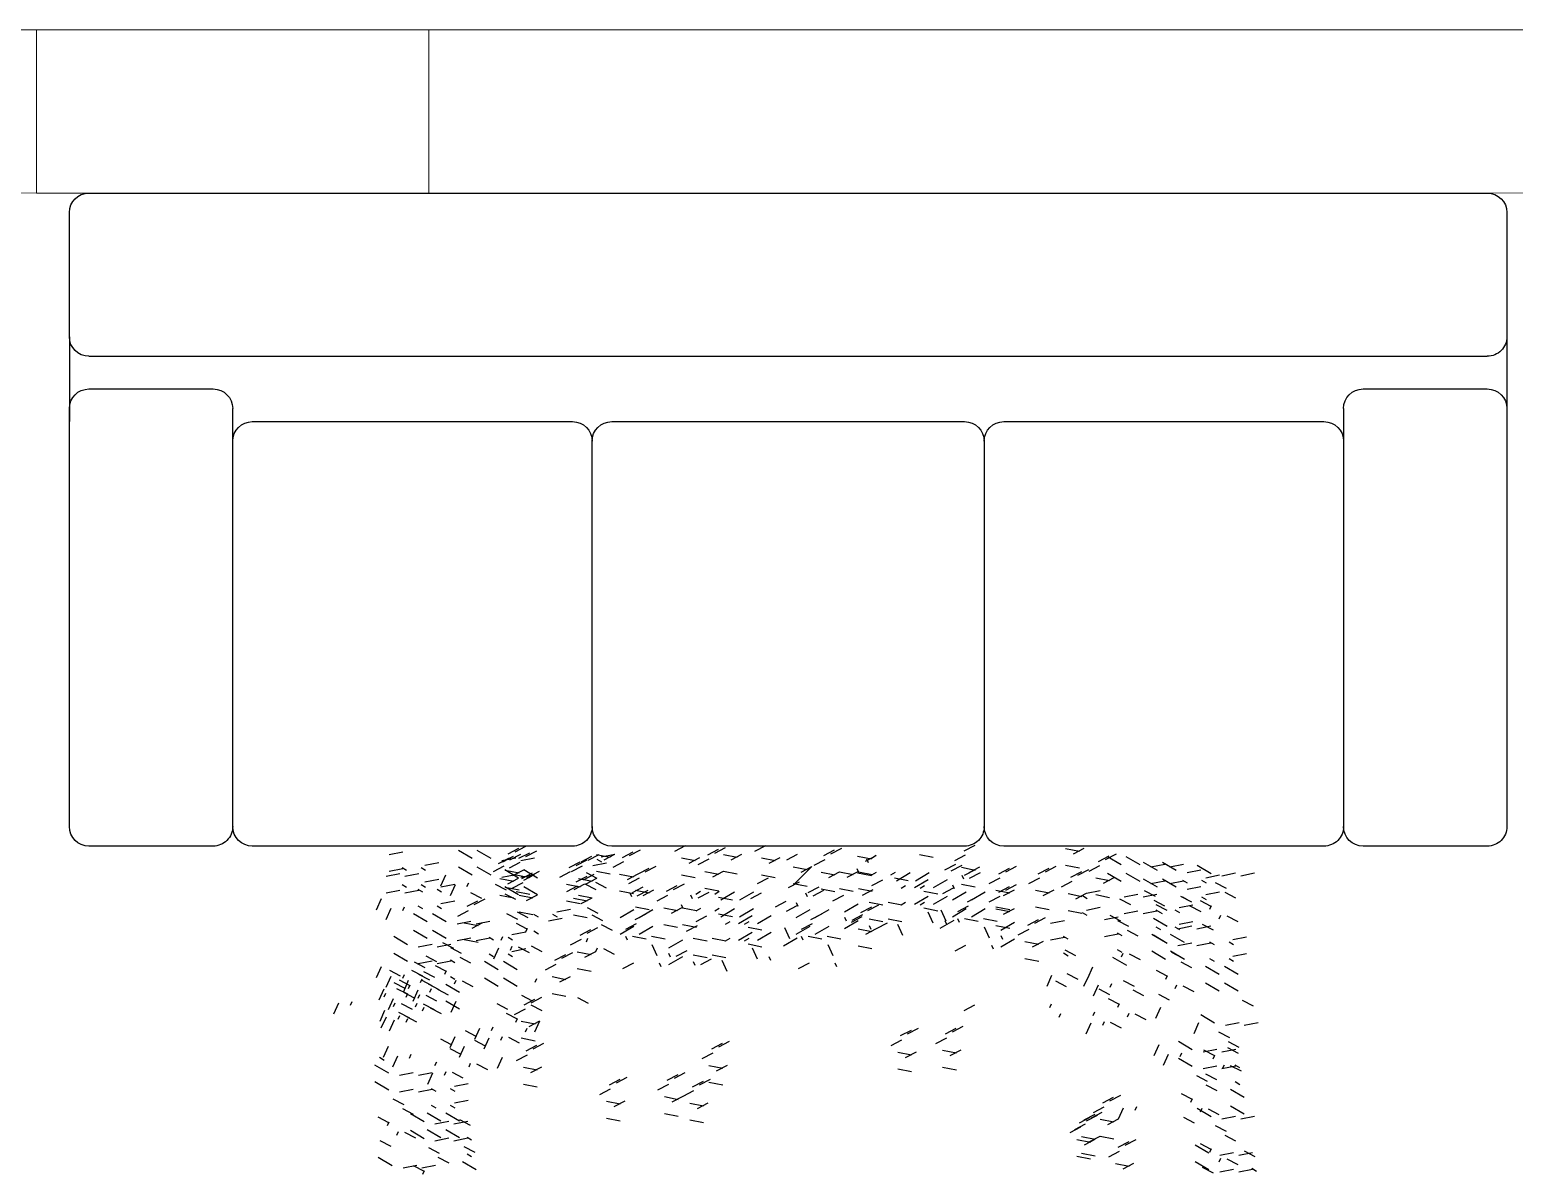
# Model space of a CAD drawing. Header units: millimetres. Extents: x 2878 to 6301, y 540 to 1980.
# Drawn here: x 2933.944 to 2936.216, y 826.954 to 828.707 of the extents above; entities that cross this region are included whole.
import ezdxf

# ---------------------------------------------------------------- set-up
doc = ezdxf.new("R2010")
doc.units = ezdxf.units.MM
doc.header["$LTSCALE"] = 4
for name, color, linetype, lineweight in [('ALVENARIA', 4, 'Continuous', 20), ('COTAS', 35, 'Continuous', 5), ('PILAR', 1, 'Continuous', 5)]:
    doc.layers.add(name, color=color, linetype=linetype, lineweight=lineweight)
doc.layers.add('TRACONIVEL', color=252, linetype='Continuous')

# ---------------------------------------------------------------- blocks, each defined once
blk = doc.blocks.new('TAPETE')
at = {"layer": 'TRACONIVEL'}
for p, q in [((-0.5863, 0.4846), (-0.6052, 0.4795)), ((-0.6014, 0.4677), (-0.6077, 0.466)), ((-0.7648, 0.4413), (-0.7838, 0.4363)), ((-0.6488, 0.4413), (-0.6678, 0.4363)), ((-0.6106, 0.4388), (-0.6295, 0.4338)), ((-0.5738, 0.4379), (-0.5927, 0.4329)), ((-0.5625, 0.4366), (-0.5814, 0.4315)), ((-0.5068, 0.4338), (-0.5114, 0.4384)), ((-0.4847, 0.4291), (-0.4985, 0.443)), ((-0.456, 0.4291), (-0.4699, 0.443)), ((-0.41, 0.4402), (-0.4003, 0.4292)), ((-0.3693, 0.438), (-0.3596, 0.4271)), ((-0.3264, 0.4257), (-0.3402, 0.4396)), ((-0.8594, 0.4288), (-0.864, 0.415)), ((-0.8308, 0.4288), (-0.8354, 0.415)), ((-0.8224, 0.4318), (-0.8271, 0.4179)), ((-0.7938, 0.4318), (-0.7984, 0.4179)), ((-0.7483, 0.4318), (-0.7672, 0.4267)), ((-0.7049, 0.4102), (-0.7187, 0.4241)), ((-0.6762, 0.4102), (-0.69, 0.4241)), ((-0.6614, 0.4283), (-0.6517, 0.4174)), ((-0.6323, 0.4318), (-0.6512, 0.4267)), ((-0.6399, 0.4238), (-0.6302, 0.4129)), ((-0.6301, 0.4213), (-0.6205, 0.4103)), ((-0.6156, 0.4338), (-0.6219, 0.4321)), ((-0.5941, 0.4293), (-0.613, 0.4242)), ((-0.599, 0.4242), (-0.6053, 0.4226)), ((-0.5941, 0.4293), (-0.6004, 0.4276)), ((-0.5775, 0.4197), (-0.5838, 0.418)), ((-0.5572, 0.4284), (-0.5761, 0.4233)), ((-0.5124, 0.4345), (-0.5313, 0.4294)), ((-0.4958, 0.4249), (-0.5147, 0.4199)), ((-0.4409, 0.4249), (-0.4312, 0.414)), ((-0.395, 0.4304), (-0.4013, 0.4287)), ((-0.3785, 0.4208), (-0.3848, 0.4191)), ((-0.8317, 0.411), (-0.8363, 0.4156)), ((-0.8224, 0.4127), (-0.8271, 0.3988)), ((-0.8031, 0.411), (-0.8077, 0.4156)), ((-0.7938, 0.4127), (-0.7984, 0.3988)), ((-0.7633, 0.4149), (-0.7696, 0.4132)), ((-0.661, 0.406), (-0.6513, 0.3951)), ((-0.6473, 0.4149), (-0.6536, 0.4132)), ((-0.6448, 0.4187), (-0.6352, 0.4078)), ((-0.6249, 0.414), (-0.6439, 0.409)), ((-0.6299, 0.409), (-0.6362, 0.4073)), ((-0.6234, 0.4142), (-0.6137, 0.4033)), ((-0.6152, 0.4115), (-0.6215, 0.4098)), ((-0.6042, 0.4166), (-0.5945, 0.4056)), ((-0.5895, 0.4191), (-0.5798, 0.4082)), ((-0.5827, 0.412), (-0.573, 0.4011)), ((-0.5723, 0.4115), (-0.5786, 0.4098)), ((-0.5108, 0.4081), (-0.5172, 0.4064)), ((-0.4812, 0.4181), (-0.4859, 0.4043)), ((-0.4526, 0.4181), (-0.4572, 0.4043)), ((-0.4243, 0.4153), (-0.4146, 0.4044)), ((-0.4012, 0.3934), (-0.4151, 0.4072)), ((-0.3726, 0.3934), (-0.3864, 0.4072)), ((-0.3836, 0.4132), (-0.3739, 0.4022)), ((-0.3229, 0.4147), (-0.3275, 0.4009)), ((-0.841, 0.3925), (-0.8456, 0.3786)), ((-0.8317, 0.3919), (-0.8363, 0.3965)), ((-0.8123, 0.3925), (-0.8169, 0.3786)), ((-0.8031, 0.3919), (-0.8077, 0.3965)), ((-0.7948, 0.3948), (-0.7994, 0.3995)), ((-0.7661, 0.3948), (-0.7707, 0.3995)), ((-0.744, 0.3902), (-0.7578, 0.4041)), ((-0.7153, 0.3902), (-0.7292, 0.4041)), ((-0.7014, 0.3993), (-0.706, 0.3854)), ((-0.6858, 0.3917), (-0.6762, 0.3808)), ((-0.6728, 0.3993), (-0.6774, 0.3854)), ((-0.6757, 0.4035), (-0.666, 0.3926)), ((-0.6592, 0.3939), (-0.6495, 0.383)), ((-0.6542, 0.399), (-0.6445, 0.388)), ((-0.64, 0.3972), (-0.6463, 0.3955)), ((-0.6445, 0.3964), (-0.6348, 0.3855)), ((-0.6084, 0.4045), (-0.6273, 0.3994)), ((-0.6133, 0.3994), (-0.6196, 0.3977)), ((-0.6185, 0.3917), (-0.6088, 0.3808)), ((-0.6084, 0.4045), (-0.6147, 0.4028)), ((-0.5986, 0.402), (-0.6049, 0.4003)), ((-0.6038, 0.3943), (-0.5941, 0.3834)), ((-0.5918, 0.3949), (-0.5981, 0.3932)), ((-0.4812, 0.399), (-0.4859, 0.3852)), ((-0.4662, 0.3897), (-0.4852, 0.3846)), ((-0.4526, 0.399), (-0.4572, 0.3852)), ((-0.4028, 0.3766), (-0.4166, 0.3904)), ((-0.3741, 0.3766), (-0.388, 0.3904)), ((-0.3229, 0.3956), (-0.3275, 0.3818)), ((-0.3265, 0.4044), (-0.3168, 0.3935)), ((-0.3116, 0.3946), (-0.3179, 0.3929)), ((-0.8058, 0.3765), (-0.8247, 0.3714)), ((-0.804, 0.3764), (-0.8086, 0.3625)), ((-0.7948, 0.3757), (-0.7994, 0.3803)), ((-0.7753, 0.3764), (-0.7799, 0.3625)), ((-0.7661, 0.3757), (-0.7707, 0.3803)), ((-0.744, 0.3711), (-0.7578, 0.385)), ((-0.7153, 0.3711), (-0.7292, 0.385)), ((-0.7089, 0.3747), (-0.6992, 0.3638)), ((-0.7014, 0.3801), (-0.706, 0.3663)), ((-0.6728, 0.3801), (-0.6774, 0.3663)), ((-0.6693, 0.3821), (-0.6596, 0.3712)), ((-0.6377, 0.3894), (-0.628, 0.3785)), ((-0.6234, 0.3876), (-0.6298, 0.3859)), ((-0.6286, 0.38), (-0.6189, 0.369)), ((-0.597, 0.3872), (-0.5873, 0.3763)), ((-0.5437, 0.3769), (-0.534, 0.366)), ((-0.4978, 0.3824), (-0.5042, 0.3807)), ((-0.4536, 0.3812), (-0.4582, 0.3858)), ((-0.4249, 0.3812), (-0.4295, 0.3858)), ((-0.3978, 0.3824), (-0.4024, 0.3685)), ((-0.3691, 0.3824), (-0.3738, 0.3685)), ((-0.3574, 0.3891), (-0.3477, 0.3782)), ((-0.3409, 0.3796), (-0.3312, 0.3686)), ((-0.7892, 0.3669), (-0.8082, 0.3618)), ((-0.7406, 0.3601), (-0.7452, 0.3462)), ((-0.7119, 0.3601), (-0.7165, 0.3462)), ((-0.7002, 0.3669), (-0.6905, 0.3559)), ((-0.6737, 0.3623), (-0.6783, 0.3669)), ((-0.6543, 0.3724), (-0.6606, 0.3707)), ((-0.6451, 0.3623), (-0.6497, 0.3669)), ((-0.6378, 0.3628), (-0.6441, 0.3611)), ((-0.623, 0.3577), (-0.6368, 0.3715)), ((-0.5894, 0.3661), (-0.6084, 0.3611)), ((-0.5943, 0.3577), (-0.6081, 0.3715)), ((-0.5287, 0.3672), (-0.5477, 0.3621)), ((-0.5271, 0.3674), (-0.5174, 0.3564)), ((-0.4813, 0.3729), (-0.4876, 0.3712)), ((-0.4865, 0.3652), (-0.4768, 0.3543)), ((-0.4628, 0.3627), (-0.4674, 0.3489)), ((-0.4536, 0.3621), (-0.4582, 0.3667)), ((-0.4341, 0.3627), (-0.4387, 0.3489)), ((-0.4249, 0.3621), (-0.4295, 0.3667)), ((-0.4028, 0.3575), (-0.4166, 0.3713)), ((-0.3978, 0.3633), (-0.4024, 0.3494)), ((-0.3741, 0.3575), (-0.388, 0.3713)), ((-0.3691, 0.3633), (-0.3738, 0.3494)), ((-0.8526, 0.3449), (-0.8665, 0.3588)), ((-0.824, 0.3449), (-0.8378, 0.3588)), ((-0.8043, 0.3501), (-0.8106, 0.3484)), ((-0.7945, 0.3464), (-0.7848, 0.3354)), ((-0.7706, 0.35), (-0.7803, 0.339)), ((-0.754, 0.3595), (-0.7637, 0.3486)), ((-0.7332, 0.345), (-0.7429, 0.3341)), ((-0.7423, 0.3528), (-0.7377, 0.3389)), ((-0.7136, 0.3528), (-0.709, 0.3389)), ((-0.6836, 0.3573), (-0.6739, 0.3464)), ((-0.6429, 0.3551), (-0.6333, 0.3442)), ((-0.558, 0.3521), (-0.5483, 0.3412)), ((-0.5122, 0.3576), (-0.5311, 0.3525)), ((-0.5122, 0.3576), (-0.5185, 0.3559)), ((-0.4956, 0.348), (-0.5019, 0.3464)), ((-0.4053, 0.3578), (-0.3956, 0.3469)), ((-0.3701, 0.3454), (-0.3747, 0.35)), ((-0.359, 0.3532), (-0.3493, 0.3423)), ((-0.3415, 0.3454), (-0.3461, 0.35)), ((-0.3193, 0.3408), (-0.3332, 0.3547)), ((-0.8526, 0.3258), (-0.8665, 0.3397)), ((-0.824, 0.3258), (-0.8378, 0.3397)), ((-0.7738, 0.3428), (-0.7835, 0.3319)), ((-0.7406, 0.341), (-0.7452, 0.3271)), ((-0.7119, 0.341), (-0.7165, 0.3271)), ((-0.6621, 0.3185), (-0.676, 0.3324)), ((-0.6334, 0.3185), (-0.6473, 0.3324)), ((-0.5431, 0.3423), (-0.562, 0.3373)), ((-0.5265, 0.3328), (-0.5454, 0.3277)), ((-0.5415, 0.3425), (-0.5318, 0.3316)), ((-0.5008, 0.3404), (-0.4911, 0.3294)), ((-0.8441, 0.3182), (-0.8538, 0.3073)), ((-0.8492, 0.3148), (-0.8538, 0.3009)), ((-0.8302, 0.3235), (-0.8399, 0.3126)), ((-0.8205, 0.3148), (-0.8251, 0.3009)), ((-0.8185, 0.3168), (-0.8139, 0.3029)), ((-0.8088, 0.3216), (-0.7991, 0.3106)), ((-0.7898, 0.3168), (-0.7852, 0.3029)), ((-0.7124, 0.3156), (-0.7187, 0.314)), ((-0.7129, 0.3232), (-0.7175, 0.3278)), ((-0.6808, 0.3229), (-0.6997, 0.3179)), ((-0.6842, 0.3232), (-0.6888, 0.3278)), ((-0.604, 0.32), (-0.5943, 0.3091)), ((-0.5581, 0.3255), (-0.5644, 0.3238)), ((-0.5416, 0.3159), (-0.5479, 0.3143)), ((-0.4932, 0.3193), (-0.5121, 0.3142)), ((-0.8639, 0.3016), (-0.8736, 0.2906)), ((-0.8606, 0.3087), (-0.8703, 0.2978)), ((-0.85, 0.3068), (-0.8597, 0.2959)), ((-0.8468, 0.3139), (-0.8565, 0.303)), ((-0.8363, 0.3073), (-0.846, 0.2964)), ((-0.8191, 0.2981), (-0.8329, 0.3119)), ((-0.8232, 0.3037), (-0.8329, 0.2928)), ((-0.8323, 0.3115), (-0.8277, 0.2976)), ((-0.8246, 0.3005), (-0.82, 0.2867)), ((-0.8094, 0.309), (-0.8191, 0.2981)), ((-0.8016, 0.3044), (-0.8113, 0.2935)), ((-0.7904, 0.2981), (-0.8042, 0.3119)), ((-0.8037, 0.3115), (-0.7991, 0.2976)), ((-0.7959, 0.3005), (-0.7913, 0.2867)), ((-0.7922, 0.312), (-0.7826, 0.3011)), ((-0.7582, 0.3101), (-0.7485, 0.2992)), ((-0.7417, 0.3006), (-0.732, 0.2897)), ((-0.7221, 0.3047), (-0.7267, 0.2908)), ((-0.7129, 0.304), (-0.7175, 0.3087)), ((-0.6958, 0.3061), (-0.7021, 0.3044)), ((-0.6934, 0.3047), (-0.6981, 0.2908)), ((-0.6842, 0.304), (-0.6888, 0.3087)), ((-0.6621, 0.2994), (-0.676, 0.3133)), ((-0.6334, 0.2994), (-0.6473, 0.3133)), ((-0.5855, 0.3021), (-0.5952, 0.2911)), ((-0.5874, 0.3104), (-0.5777, 0.2995)), ((-0.5724, 0.3007), (-0.5787, 0.299)), ((-0.5467, 0.3083), (-0.537, 0.2973)), ((-0.5066, 0.3), (-0.5163, 0.2891)), ((-0.8561, 0.2906), (-0.8658, 0.2797)), ((-0.8529, 0.2977), (-0.8625, 0.2868)), ((-0.8492, 0.2957), (-0.8538, 0.2818)), ((-0.8191, 0.2789), (-0.8329, 0.2928)), ((-0.8214, 0.2877), (-0.8311, 0.2768)), ((-0.8181, 0.2948), (-0.8278, 0.2839)), ((-0.8205, 0.2957), (-0.8251, 0.2818)), ((-0.8154, 0.2927), (-0.8251, 0.2818)), ((-0.7904, 0.2789), (-0.8042, 0.2928)), ((-0.7807, 0.2899), (-0.7904, 0.2789)), ((-0.7898, 0.2976), (-0.7852, 0.2838)), ((-0.7612, 0.2976), (-0.7566, 0.2838)), ((-0.7609, 0.2995), (-0.7512, 0.2886)), ((-0.7267, 0.2908), (-0.733, 0.2891)), ((-0.703, 0.2853), (-0.6933, 0.2744)), ((-0.701, 0.2984), (-0.6913, 0.2875)), ((-0.6183, 0.2952), (-0.6086, 0.2843)), ((-0.6053, 0.2854), (-0.615, 0.2744)), ((-0.6021, 0.2925), (-0.6118, 0.2816)), ((-0.6017, 0.2856), (-0.592, 0.2747)), ((-0.5647, 0.2875), (-0.5744, 0.2766)), ((-0.5738, 0.2953), (-0.5692, 0.2814)), ((-0.5559, 0.2911), (-0.5622, 0.2894)), ((-0.5451, 0.2953), (-0.5405, 0.2814)), ((-0.5232, 0.2904), (-0.5329, 0.2795)), ((-0.4858, 0.2855), (-0.4955, 0.2745)), ((-0.4949, 0.2932), (-0.4903, 0.2794)), ((-0.4662, 0.2932), (-0.4616, 0.2794)), ((-0.7519, 0.2778), (-0.7565, 0.2825)), ((-0.7232, 0.2778), (-0.7279, 0.2825)), ((-0.6619, 0.2709), (-0.6716, 0.26)), ((-0.6406, 0.2813), (-0.6469, 0.2796)), ((-0.5554, 0.2817), (-0.5744, 0.2766)), ((-0.5264, 0.2833), (-0.5361, 0.2724)), ((-0.8205, 0.2565), (-0.8302, 0.2455)), ((-0.7611, 0.2594), (-0.7657, 0.2455)), ((-0.7519, 0.2587), (-0.7565, 0.2633)), ((-0.746, 0.2679), (-0.7506, 0.2541)), ((-0.6784, 0.2614), (-0.6881, 0.2504)), ((-0.641, 0.2564), (-0.6507, 0.2455)), ((-0.6502, 0.2642), (-0.6455, 0.2503)), ((-0.6215, 0.2642), (-0.6169, 0.2503)), ((-0.8371, 0.2469), (-0.8468, 0.236)), ((-0.8301, 0.2445), (-0.8398, 0.2335)), ((-0.7997, 0.2419), (-0.8094, 0.231)), ((-0.8088, 0.2497), (-0.8042, 0.2358)), ((-0.7962, 0.2493), (-0.8059, 0.2384)), ((-0.7845, 0.2426), (-0.7799, 0.2287)), ((-0.7801, 0.2497), (-0.7755, 0.2358)), ((-0.7559, 0.2426), (-0.7512, 0.2287)), ((-0.7046, 0.2455), (-0.7143, 0.2346)), ((-0.6817, 0.2542), (-0.6914, 0.2433)), ((-0.8499, 0.2278), (-0.8596, 0.2168)), ((-0.8466, 0.2349), (-0.8563, 0.224)), ((-0.8404, 0.2398), (-0.85, 0.2288)), ((-0.8286, 0.2299), (-0.8189, 0.219)), ((-0.8161, 0.2326), (-0.8258, 0.2217)), ((-0.8128, 0.2398), (-0.8225, 0.2288)), ((-0.8092, 0.2299), (-0.8189, 0.219)), ((-0.8184, 0.2377), (-0.8137, 0.2239)), ((-0.8094, 0.231), (-0.7997, 0.2201)), ((-0.7897, 0.2377), (-0.7851, 0.2239)), ((-0.7754, 0.2348), (-0.7851, 0.2239)), ((-0.7687, 0.2288), (-0.759, 0.2179)), ((-0.7244, 0.2288), (-0.7341, 0.2179)), ((-0.7212, 0.236), (-0.7308, 0.2251)), ((-0.71, 0.2296), (-0.7163, 0.228)), ((-0.6837, 0.231), (-0.6934, 0.2201)), ((-0.6929, 0.2388), (-0.6883, 0.2249)), ((-0.6642, 0.2388), (-0.6596, 0.2249)), ((-0.6144, 0.2387), (-0.6047, 0.2278)), ((-0.8554, 0.2146), (-0.86, 0.2008)), ((-0.8503, 0.2117), (-0.86, 0.2008)), ((-0.8595, 0.2195), (-0.8549, 0.2056)), ((-0.8462, 0.214), (-0.8508, 0.2186)), ((-0.8403, 0.2232), (-0.8449, 0.2093)), ((-0.8308, 0.2195), (-0.8262, 0.2056)), ((-0.812, 0.2204), (-0.8024, 0.2095)), ((-0.7558, 0.2241), (-0.7461, 0.2132)), ((-0.7393, 0.2146), (-0.7296, 0.2037)), ((-0.6934, 0.2201), (-0.6997, 0.2184)), ((-0.6986, 0.2124), (-0.6889, 0.2015)), ((-0.4484, 0.216), (-0.4581, 0.2051)), ((-0.8376, 0.2027), (-0.8473, 0.1918)), ((-0.8259, 0.196), (-0.8213, 0.1821)), ((-0.7973, 0.196), (-0.7926, 0.1821)), ((-0.7646, 0.1816), (-0.7508, 0.1955)), ((-0.736, 0.1816), (-0.7221, 0.1955)), ((-0.4682, 0.1993), (-0.4779, 0.1884)), ((-0.465, 0.2064), (-0.4747, 0.1955)), ((-0.4276, 0.2015), (-0.4372, 0.1905)), ((-0.4367, 0.2092), (-0.4321, 0.1954)), ((-0.408, 0.2092), (-0.4034, 0.1954)), ((-0.8575, 0.186), (-0.8671, 0.1751)), ((-0.8542, 0.1932), (-0.8639, 0.1822)), ((-0.8168, 0.1882), (-0.8265, 0.1773)), ((-0.8099, 0.1868), (-0.8196, 0.1759)), ((-0.7941, 0.1831), (-0.8038, 0.1721)), ((-0.7982, 0.1801), (-0.7936, 0.1662)), ((-0.7939, 0.1858), (-0.7875, 0.1842)), ((-0.7695, 0.1801), (-0.7649, 0.1662)), ((-0.748, 0.1803), (-0.7577, 0.1694)), ((-0.7315, 0.1899), (-0.7411, 0.179)), ((-0.7197, 0.1831), (-0.7151, 0.1693)), ((-0.7195, 0.1902), (-0.7132, 0.1885)), ((-0.6642, 0.1927), (-0.6739, 0.1818)), ((-0.8297, 0.1701), (-0.8394, 0.1592)), ((-0.8265, 0.1773), (-0.8362, 0.1663)), ((-0.7891, 0.1723), (-0.7988, 0.1614)), ((-0.7887, 0.1782), (-0.7984, 0.1672)), ((-0.7646, 0.1625), (-0.7508, 0.1763)), ((-0.736, 0.1625), (-0.7221, 0.1763)), ((-0.7798, 0.1582), (-0.7895, 0.1473)), ((-0.7681, 0.1515), (-0.7634, 0.1376)), ((-0.7394, 0.1515), (-0.7348, 0.1376)), ((-0.7197, 0.164), (-0.7151, 0.1502)), ((-0.7053, 0.1634), (-0.6864, 0.1584)), ((-0.6737, 0.1561), (-0.6674, 0.1545)), ((-0.4563, 0.1574), (-0.466, 0.1465)), ((-0.4446, 0.1507), (-0.44, 0.1368)), ((-0.416, 0.1507), (-0.4113, 0.1368)), ((-0.8652, 0.1404), (-0.8749, 0.1294)), ((-0.7996, 0.1415), (-0.8093, 0.1306)), ((-0.7963, 0.1487), (-0.806, 0.1378)), ((-0.7589, 0.1437), (-0.7686, 0.1328)), ((-0.7129, 0.1327), (-0.699, 0.1466)), ((-0.6851, 0.1389), (-0.6948, 0.128)), ((-0.6903, 0.1466), (-0.684, 0.1449)), ((-0.6842, 0.1327), (-0.6704, 0.1466)), ((-0.4762, 0.1408), (-0.4859, 0.1298)), ((-0.4729, 0.1479), (-0.4826, 0.137)), ((-0.4355, 0.1429), (-0.4452, 0.132)), ((-0.8444, 0.1258), (-0.8541, 0.1149)), ((-0.8535, 0.1336), (-0.8489, 0.1198)), ((-0.8248, 0.1336), (-0.8202, 0.1198)), ((-0.7904, 0.1244), (-0.7841, 0.1227)), ((-0.7739, 0.134), (-0.7676, 0.1323)), ((-0.7681, 0.1324), (-0.7634, 0.1185)), ((-0.7394, 0.1324), (-0.7348, 0.1185)), ((-0.728, 0.1285), (-0.7377, 0.1175)), ((-0.7163, 0.1217), (-0.7117, 0.1078)), ((-0.6877, 0.1217), (-0.683, 0.1078)), ((-0.676, 0.1218), (-0.6697, 0.1201)), ((-0.4617, 0.1224), (-0.4714, 0.1115)), ((-0.4452, 0.132), (-0.4549, 0.1211)), ((-0.4335, 0.1252), (-0.4288, 0.1114)), ((-0.4048, 0.1252), (-0.4002, 0.1114)), ((-0.8586, 0.1071), (-0.8683, 0.0962)), ((-0.8421, 0.1166), (-0.8518, 0.1057)), ((-0.8304, 0.1099), (-0.8257, 0.096)), ((-0.8017, 0.1099), (-0.7971, 0.096)), ((-0.7958, 0.1145), (-0.7911, 0.1192)), ((-0.7853, 0.1167), (-0.795, 0.1058)), ((-0.7671, 0.1145), (-0.7625, 0.1192)), ((-0.7446, 0.1189), (-0.7543, 0.108)), ((-0.6708, 0.1141), (-0.6805, 0.1032)), ((-0.5099, 0.1126), (-0.5196, 0.1017)), ((-0.4981, 0.1059), (-0.4935, 0.092)), ((-0.465, 0.1153), (-0.4747, 0.1044)), ((-0.4695, 0.1059), (-0.4649, 0.092)), ((-0.4243, 0.1175), (-0.434, 0.1065)), ((-0.8619, 0.0999), (-0.8716, 0.089)), ((-0.8596, 0.0912), (-0.855, 0.0773)), ((-0.8212, 0.1021), (-0.8309, 0.0912)), ((-0.8309, 0.0912), (-0.8263, 0.0773)), ((-0.7958, 0.0954), (-0.7911, 0.1)), ((-0.7948, 0.0801), (-0.7809, 0.094)), ((-0.7865, 0.0961), (-0.7819, 0.0822)), ((-0.7671, 0.0954), (-0.7625, 0.1)), ((-0.7661, 0.0801), (-0.7523, 0.094)), ((-0.7579, 0.0961), (-0.7532, 0.0822)), ((-0.7163, 0.1026), (-0.7117, 0.0887)), ((-0.6877, 0.1026), (-0.683, 0.0887)), ((-0.6784, 0.093), (-0.6594, 0.0879)), ((-0.5297, 0.0959), (-0.5394, 0.085)), ((-0.5264, 0.1031), (-0.5361, 0.0921)), ((-0.489, 0.0981), (-0.4987, 0.0872)), ((-0.8504, 0.0834), (-0.8601, 0.0725)), ((-0.7544, 0.0621), (-0.7405, 0.076)), ((-0.744, 0.0847), (-0.7394, 0.0894)), ((-0.7257, 0.0621), (-0.7119, 0.076)), ((-0.7153, 0.0847), (-0.7107, 0.0894)), ((-0.7948, 0.061), (-0.7809, 0.0749)), ((-0.7839, 0.0636), (-0.7936, 0.0527)), ((-0.7661, 0.061), (-0.7523, 0.0749)), ((-0.744, 0.0656), (-0.7394, 0.0703)), ((-0.7348, 0.0663), (-0.7302, 0.0524)), ((-0.7153, 0.0656), (-0.7107, 0.0703)), ((-0.7061, 0.0663), (-0.7015, 0.0524)), ((-0.6997, 0.0622), (-0.6807, 0.0572)), ((-0.8652, 0.0596), (-0.8749, 0.0486)), ((-0.8444, 0.045), (-0.8541, 0.0341)), ((-0.8535, 0.0528), (-0.8489, 0.039)), ((-0.8248, 0.0528), (-0.8202, 0.039)), ((-0.8099, 0.0568), (-0.8196, 0.0458)), ((-0.7544, 0.043), (-0.7405, 0.0569)), ((-0.7257, 0.043), (-0.7119, 0.0569)), ((-0.6846, 0.0454), (-0.6783, 0.0437)), ((-0.7695, 0.0388), (-0.7792, 0.0278)), ((-0.7163, 0.0167), (-0.7025, 0.0305)), ((-0.8502, 0.0274), (-0.8599, 0.0165)), ((-0.8079, 0.0201), (-0.839, 0.002)), ((-0.8385, 0.0207), (-0.8338, 0.0068)), ((-0.803, 0.0255), (-0.8127, 0.0146)), ((-0.8098, 0.0207), (-0.8052, 0.0068)), ((-0.7773, 0.0179), (-0.771, 0.0162)), ((-0.7623, 0.0277), (-0.772, 0.0168)), ((-0.7646, 0.0041), (-0.7508, 0.018)), ((-0.736, 0.0041), (-0.7221, 0.018)), ((-0.7345, 0.0295), (-0.7156, 0.0245)), ((-0.6642, 0.0153), (-0.6739, 0.0043)), ((-0.8293, 0.0129), (-0.839, 0.002)), ((-0.7941, 0.0056), (-0.8038, -0.0053)), ((-0.7887, 0.0007), (-0.7984, -0.0102)), ((-0.7939, 0.0084), (-0.7875, 0.0067)), ((-0.748, 0.0029), (-0.7577, -0.0081)), ((-0.7315, 0.0124), (-0.7411, 0.0015)), ((-0.7197, 0.0057), (-0.7151, -0.0082)), ((-0.7195, 0.0127), (-0.7132, 0.011)), ((-0.8574, -0.0101), (-0.8671, -0.021)), ((-0.8409, -0.0005), (-0.8506, -0.0115)), ((-0.8291, -0.0073), (-0.8245, -0.0211)), ((-0.8005, -0.0073), (-0.7959, -0.0211)), ((-0.7646, -0.015), (-0.7508, -0.0011)), ((-0.736, -0.015), (-0.7221, -0.0011)), ((-0.7197, -0.0134), (-0.7151, -0.0273)), ((-0.7053, -0.0141), (-0.6864, -0.0191)), ((-0.8607, -0.0172), (-0.8704, -0.0282)), ((-0.82, -0.0151), (-0.8297, -0.026)), ((-0.8297, -0.026), (-0.8251, -0.0398)), ((-0.801, -0.026), (-0.7964, -0.0398)), ((-0.7798, -0.0192), (-0.7895, -0.0302)), ((-0.6737, -0.0213), (-0.6674, -0.023)), ((-0.8568, -0.0442), (-0.8522, -0.0581)), ((-0.8355, -0.0435), (-0.8292, -0.0452)), ((-0.8206, -0.0338), (-0.8303, -0.0447)), ((-0.8282, -0.0442), (-0.8236, -0.0581)), ((-0.7745, -0.0448), (-0.7607, -0.0309)), ((-0.7468, -0.0386), (-0.7565, -0.0495)), ((-0.7436, -0.0379), (-0.7533, -0.0489)), ((-0.7519, -0.0309), (-0.7456, -0.0326)), ((-0.7459, -0.0448), (-0.732, -0.0309)), ((-0.7319, -0.0447), (-0.7273, -0.0586)), ((-0.7032, -0.0447), (-0.6986, -0.0586)), ((-0.8477, -0.052), (-0.8574, -0.0629)), ((-0.8574, -0.0629), (-0.8528, -0.0583)), ((-0.8521, -0.0531), (-0.8458, -0.0548)), ((-0.8297, -0.0451), (-0.8251, -0.059)), ((-0.8287, -0.0629), (-0.8241, -0.0583)), ((-0.8062, -0.0586), (-0.8159, -0.0695)), ((-0.801, -0.0451), (-0.7964, -0.059)), ((-0.7897, -0.049), (-0.7994, -0.0599)), ((-0.778, -0.0558), (-0.7733, -0.0696)), ((-0.7634, -0.0546), (-0.7731, -0.0656)), ((-0.7601, -0.0475), (-0.7698, -0.0584)), ((-0.7493, -0.0558), (-0.7447, -0.0696)), ((-0.7376, -0.0557), (-0.7313, -0.0574)), ((-0.7227, -0.0525), (-0.7324, -0.0634)), ((-0.778, -0.0749), (-0.7733, -0.0888)), ((-0.7493, -0.0749), (-0.7447, -0.0888)), ((-0.7324, -0.0634), (-0.7421, -0.0743)), ((-0.8287, -0.0821), (-0.8241, -0.0774)), ((-0.8277, -0.0973), (-0.8139, -0.0835)), ((-0.8195, -0.0814), (-0.8149, -0.0953)), ((-0.8056, -0.0927), (-0.801, -0.0881)), ((-0.777, -0.0927), (-0.7724, -0.0881)), ((-0.74, -0.0845), (-0.7211, -0.0896)), ((-0.5491, -0.0876), (-0.5587, -0.0985)), ((-0.5325, -0.078), (-0.5422, -0.0889)), ((-0.5208, -0.0848), (-0.5162, -0.0986)), ((-0.4921, -0.0848), (-0.4875, -0.0986)), ((-0.8277, -0.1165), (-0.8139, -0.1026)), ((-0.816, -0.1153), (-0.8022, -0.1015)), ((-0.7874, -0.1153), (-0.7735, -0.1015)), ((-0.5523, -0.0947), (-0.562, -0.1056)), ((-0.5116, -0.0925), (-0.5213, -0.1035)), ((-0.8592, -0.1068), (-0.8546, -0.1206)), ((-0.8056, -0.1118), (-0.801, -0.1072)), ((-0.7964, -0.1112), (-0.7918, -0.1251)), ((-0.777, -0.1118), (-0.7724, -0.1072)), ((-0.7678, -0.1112), (-0.7631, -0.1251)), ((-0.7613, -0.1152), (-0.7424, -0.1203)), ((-0.8332, -0.1323), (-0.8428, -0.1432)), ((-0.816, -0.1345), (-0.8022, -0.1206)), ((-0.7925, -0.1301), (-0.8022, -0.1411)), ((-0.7874, -0.1345), (-0.7735, -0.1206)), ((-0.7647, -0.1283), (-0.7457, -0.1334)), ((-0.7464, -0.1412), (-0.7326, -0.1273)), ((-0.7462, -0.1321), (-0.7399, -0.1338)), ((-0.5523, -0.1328), (-0.562, -0.1437)), ((-0.5523, -0.1328), (-0.562, -0.1437)), ((-0.5357, -0.1232), (-0.5454, -0.1342)), ((-0.5357, -0.1232), (-0.5454, -0.1342)), ((-0.524, -0.13), (-0.5194, -0.1439)), ((-0.524, -0.13), (-0.5194, -0.1439)), ((-0.4954, -0.13), (-0.4907, -0.1439)), ((-0.4954, -0.13), (-0.4907, -0.1439)), ((-0.8491, -0.1423), (-0.8588, -0.1532)), ((-0.8312, -0.1387), (-0.8409, -0.1496)), ((-0.8374, -0.149), (-0.8328, -0.1629)), ((-0.824, -0.1495), (-0.8177, -0.1512)), ((-0.8088, -0.149), (-0.8041, -0.1629)), ((-0.8074, -0.1399), (-0.8011, -0.1416)), ((-0.7948, -0.1537), (-0.7809, -0.1399)), ((-0.7616, -0.1454), (-0.7713, -0.1563)), ((-0.7661, -0.1537), (-0.7523, -0.1399)), ((-0.7496, -0.1451), (-0.7433, -0.1468)), ((-0.6944, -0.1426), (-0.7041, -0.1535)), ((-0.5556, -0.1399), (-0.5653, -0.1509)), ((-0.5556, -0.1399), (-0.5653, -0.1509)), ((-0.5149, -0.1378), (-0.5246, -0.1487)), ((-0.5149, -0.1378), (-0.5246, -0.1487)), ((-0.8657, -0.1518), (-0.8754, -0.1628)), ((-0.8283, -0.1568), (-0.838, -0.1677)), ((-0.8242, -0.1522), (-0.8339, -0.1632)), ((-0.8188, -0.1571), (-0.8285, -0.1681)), ((-0.7948, -0.1728), (-0.7809, -0.159)), ((-0.7781, -0.155), (-0.7878, -0.1659)), ((-0.7661, -0.1728), (-0.7523, -0.159)), ((-0.7499, -0.1522), (-0.7453, -0.166)), ((-0.5923, -0.1517), (-0.602, -0.1626)), ((-0.8099, -0.1771), (-0.8196, -0.188)), ((-0.7782, -0.1771), (-0.7879, -0.188)), ((-0.7499, -0.1713), (-0.7453, -0.1851)), ((-0.7355, -0.1719), (-0.7166, -0.177)), ((-0.7039, -0.1792), (-0.6976, -0.1809)), ((-0.8297, -0.1938), (-0.8394, -0.2047)), ((-0.8265, -0.1866), (-0.8362, -0.1976)), ((-0.7981, -0.1938), (-0.8078, -0.2047)), ((-0.7948, -0.1866), (-0.8045, -0.1976)), ((-0.7891, -0.1916), (-0.7988, -0.2025)), ((-0.7982, -0.1838), (-0.7936, -0.1977)), ((-0.7695, -0.1838), (-0.7649, -0.1977)), ((-0.7574, -0.1916), (-0.7671, -0.2025)), ((-0.7665, -0.1838), (-0.7619, -0.1977)), ((-0.743, -0.2026), (-0.7292, -0.1888)), ((-0.7379, -0.1838), (-0.7332, -0.1977)), ((-0.7204, -0.1887), (-0.7141, -0.1904)), ((-0.7144, -0.2026), (-0.7005, -0.1888)), ((-0.7219, -0.2064), (-0.7316, -0.2173)), ((-0.8099, -0.2171), (-0.8196, -0.228)), ((-0.7982, -0.2238), (-0.7936, -0.2377)), ((-0.7695, -0.2238), (-0.7649, -0.2377)), ((-0.7417, -0.2231), (-0.7514, -0.234)), ((-0.7385, -0.2159), (-0.7481, -0.2269)), ((-0.701, -0.2209), (-0.7107, -0.2318)), ((-0.7102, -0.2131), (-0.7056, -0.227)), ((-0.6815, -0.2131), (-0.6769, -0.227)), ((-0.8297, -0.2338), (-0.8394, -0.2447)), ((-0.8265, -0.2266), (-0.8362, -0.2376)), ((-0.7891, -0.2316), (-0.7988, -0.2425)), ((-0.7418, -0.239), (-0.7464, -0.2529)), ((-0.7131, -0.239), (-0.7177, -0.2529)), ((-0.6339, -0.2354), (-0.6528, -0.2404)), ((-0.5971, -0.2383), (-0.6034, -0.2399)), ((-0.8697, -0.2542), (-0.8651, -0.2681)), ((-0.841, -0.2542), (-0.8364, -0.2681)), ((-0.8041, -0.2499), (-0.8138, -0.2608)), ((-0.7141, -0.2568), (-0.7187, -0.2522)), ((-0.696, -0.2533), (-0.6863, -0.2642)), ((-0.6854, -0.2568), (-0.6901, -0.2522)), ((-0.643, -0.2438), (-0.6333, -0.2547)), ((-0.5806, -0.2478), (-0.5869, -0.2495)), ((-0.8606, -0.262), (-0.8702, -0.2729)), ((-0.8239, -0.2666), (-0.8336, -0.2775)), ((-0.8206, -0.2594), (-0.8303, -0.2704)), ((-0.7832, -0.2644), (-0.7929, -0.2753)), ((-0.7924, -0.2566), (-0.7877, -0.2705)), ((-0.7637, -0.2566), (-0.7591, -0.2705)), ((-0.6553, -0.2555), (-0.6456, -0.2664)), ((-0.3997, -0.2682), (-0.4094, -0.2791)), ((-0.3883, -0.2635), (-0.398, -0.2744)), ((-0.3832, -0.2586), (-0.3929, -0.2695)), ((-0.3714, -0.2654), (-0.3668, -0.2792)), ((-0.3428, -0.2654), (-0.3382, -0.2792)), ((-0.831, -0.2778), (-0.8407, -0.2887)), ((-0.8193, -0.2846), (-0.8146, -0.2984)), ((-0.7929, -0.2753), (-0.7975, -0.2892)), ((-0.7906, -0.2846), (-0.786, -0.2984)), ((-0.7837, -0.276), (-0.7883, -0.2713)), ((-0.7643, -0.2753), (-0.7689, -0.2892)), ((-0.755, -0.276), (-0.7596, -0.2713)), ((-0.6478, -0.2766), (-0.6667, -0.2817)), ((-0.6338, -0.2727), (-0.6527, -0.2778)), ((-0.6172, -0.2823), (-0.6362, -0.2874)), ((-0.5836, -0.2821), (-0.59, -0.2838)), ((-0.552, -0.2748), (-0.571, -0.2799)), ((-0.4176, -0.2822), (-0.4273, -0.2931)), ((-0.4082, -0.2802), (-0.4179, -0.2911)), ((-0.4049, -0.273), (-0.4146, -0.2839)), ((-0.403, -0.2753), (-0.4127, -0.2862)), ((-0.3675, -0.278), (-0.3772, -0.2889)), ((-0.3766, -0.2702), (-0.372, -0.2841)), ((-0.3623, -0.2731), (-0.372, -0.2841)), ((-0.348, -0.2702), (-0.3433, -0.2841)), ((-0.8508, -0.2945), (-0.8605, -0.3054)), ((-0.8475, -0.2874), (-0.8572, -0.2983)), ((-0.8416, -0.3102), (-0.8554, -0.2963)), ((-0.8129, -0.3102), (-0.8267, -0.2963)), ((-0.8101, -0.2923), (-0.8198, -0.3033)), ((-0.7553, -0.2988), (-0.7456, -0.3097)), ((-0.7478, -0.2934), (-0.7524, -0.3072)), ((-0.7191, -0.2934), (-0.7237, -0.3072)), ((-0.6323, -0.2991), (-0.6386, -0.3008)), ((-0.6295, -0.2876), (-0.6198, -0.2985)), ((-0.6129, -0.2972), (-0.6032, -0.3081)), ((-0.5671, -0.2917), (-0.5734, -0.2934)), ((-0.5723, -0.2993), (-0.5626, -0.3103)), ((-0.4374, -0.2989), (-0.4471, -0.3098)), ((-0.4341, -0.2917), (-0.4438, -0.3026)), ((-0.3967, -0.2967), (-0.4064, -0.3076)), ((-0.4058, -0.2889), (-0.4012, -0.3028)), ((-0.3772, -0.2889), (-0.3726, -0.3028)), ((-0.3417, -0.2977), (-0.3514, -0.3086)), ((-0.7869, -0.3134), (-0.7915, -0.3272)), ((-0.7834, -0.3087), (-0.7737, -0.3196)), ((-0.7583, -0.3134), (-0.7629, -0.3272)), ((-0.7465, -0.3066), (-0.7368, -0.3176)), ((-0.7201, -0.3112), (-0.7247, -0.3066)), ((-0.6914, -0.3112), (-0.696, -0.3066)), ((-0.6841, -0.3107), (-0.6904, -0.3124)), ((-0.6693, -0.3158), (-0.6832, -0.302)), ((-0.6438, -0.3124), (-0.6341, -0.3234)), ((-0.598, -0.3069), (-0.6043, -0.3086)), ((-0.4064, -0.3076), (-0.4253, -0.3127)), ((-0.3615, -0.3144), (-0.3712, -0.3253)), ((-0.3582, -0.3073), (-0.3679, -0.3182)), ((-0.3208, -0.3122), (-0.3305, -0.3232)), ((-0.33, -0.3045), (-0.3253, -0.3183)), ((-0.8416, -0.3293), (-0.8554, -0.3154)), ((-0.8129, -0.3293), (-0.8267, -0.3154)), ((-0.73, -0.3162), (-0.7203, -0.3271)), ((-0.6893, -0.3184), (-0.6796, -0.3293)), ((-0.6273, -0.322), (-0.6176, -0.3329)), ((-0.5814, -0.3165), (-0.5877, -0.3182)), ((-0.5866, -0.3242), (-0.5769, -0.3351)), ((-0.4214, -0.3244), (-0.4278, -0.3261)), ((-0.8319, -0.3468), (-0.8457, -0.3329)), ((-0.8381, -0.3403), (-0.8427, -0.3542)), ((-0.8032, -0.3468), (-0.8171, -0.3329)), ((-0.8095, -0.3403), (-0.8141, -0.3542)), ((-0.7977, -0.3335), (-0.788, -0.3445)), ((-0.7869, -0.3325), (-0.7915, -0.3464)), ((-0.7812, -0.3431), (-0.7715, -0.354)), ((-0.7583, -0.3325), (-0.7629, -0.3464)), ((-0.7358, -0.3566), (-0.7496, -0.3428)), ((-0.7085, -0.355), (-0.7223, -0.3411)), ((-0.7071, -0.3566), (-0.721, -0.3428)), ((-0.6798, -0.355), (-0.6936, -0.3411)), ((-0.5149, -0.3435), (-0.5339, -0.3485)), ((-0.8319, -0.3659), (-0.8457, -0.3521)), ((-0.8381, -0.3594), (-0.8427, -0.3733)), ((-0.8032, -0.3659), (-0.8171, -0.3521)), ((-0.8095, -0.3594), (-0.8141, -0.3733)), ((-0.7737, -0.3453), (-0.764, -0.3563)), ((-0.7592, -0.3503), (-0.7638, -0.3457)), ((-0.7579, -0.352), (-0.7625, -0.3474)), ((-0.7306, -0.3503), (-0.7352, -0.3457)), ((-0.6611, -0.3456), (-0.6514, -0.3565)), ((-0.6461, -0.3554), (-0.6524, -0.357)), ((-0.6204, -0.3478), (-0.6107, -0.3587)), ((-0.579, -0.3453), (-0.5979, -0.3503)), ((-0.4984, -0.353), (-0.5173, -0.3581)), ((-0.8104, -0.3773), (-0.815, -0.3726)), ((-0.7881, -0.3702), (-0.7784, -0.3811)), ((-0.7818, -0.3773), (-0.7864, -0.3726)), ((-0.7685, -0.3688), (-0.7731, -0.3827)), ((-0.7592, -0.3694), (-0.7638, -0.3648)), ((-0.7398, -0.3688), (-0.7444, -0.3827)), ((-0.7323, -0.3676), (-0.737, -0.3815)), ((-0.7306, -0.3694), (-0.7352, -0.3648)), ((-0.7085, -0.3741), (-0.7223, -0.3602)), ((-0.7037, -0.3676), (-0.7083, -0.3815)), ((-0.6798, -0.3741), (-0.6936, -0.3602)), ((-0.692, -0.3609), (-0.6823, -0.3718)), ((-0.6754, -0.3704), (-0.6657, -0.3813)), ((-0.6296, -0.3649), (-0.6359, -0.3666)), ((-0.6347, -0.3726), (-0.625, -0.3835)), ((-0.5249, -0.3819), (-0.5388, -0.3681)), ((-0.5134, -0.3699), (-0.5197, -0.3716)), ((-0.4963, -0.3819), (-0.5101, -0.3681)), ((-0.4502, -0.3709), (-0.4405, -0.3818)), ((-0.4096, -0.3731), (-0.3999, -0.384)), ((-0.8265, -0.401), (-0.8404, -0.3871)), ((-0.8284, -0.3769), (-0.8331, -0.3908)), ((-0.7998, -0.3769), (-0.8044, -0.3908)), ((-0.7715, -0.3797), (-0.7618, -0.3906)), ((-0.7323, -0.3867), (-0.737, -0.4006)), ((-0.7037, -0.3867), (-0.7083, -0.4006)), ((-0.553, -0.3838), (-0.5719, -0.3888)), ((-0.4811, -0.3862), (-0.4714, -0.3971)), ((-0.4353, -0.3807), (-0.4416, -0.3824)), ((-0.4103, -0.401), (-0.4241, -0.3871)), ((-0.3478, -0.3988), (-0.3617, -0.3849)), ((-0.3192, -0.3988), (-0.333, -0.3849)), ((-0.8197, -0.3957), (-0.8243, -0.4096)), ((-0.8104, -0.3964), (-0.815, -0.3917)), ((-0.791, -0.3957), (-0.7956, -0.4096)), ((-0.7818, -0.3964), (-0.7864, -0.3917)), ((-0.7805, -0.39), (-0.7708, -0.4009)), ((-0.7655, -0.3997), (-0.7718, -0.4014)), ((-0.7398, -0.3921), (-0.7301, -0.4031)), ((-0.7047, -0.4046), (-0.7093, -0.3999)), ((-0.676, -0.4046), (-0.6806, -0.3999)), ((-0.6539, -0.4092), (-0.6677, -0.3953)), ((-0.6252, -0.4092), (-0.6391, -0.3953)), ((-0.5706, -0.4044), (-0.5845, -0.3905)), ((-0.5215, -0.3929), (-0.5261, -0.4068)), ((-0.5246, -0.3934), (-0.5149, -0.4043)), ((-0.5096, -0.4031), (-0.5159, -0.4048)), ((-0.4928, -0.3929), (-0.4975, -0.4068)), ((-0.4839, -0.3955), (-0.4742, -0.4065)), ((-0.4646, -0.3957), (-0.4549, -0.4067)), ((-0.4187, -0.3902), (-0.425, -0.3919)), ((-0.4239, -0.3979), (-0.4142, -0.4088)), ((-0.3642, -0.39), (-0.3545, -0.4009)), ((-0.3493, -0.3997), (-0.3556, -0.4014)), ((-0.3236, -0.3921), (-0.3139, -0.4031)), ((-0.8231, -0.412), (-0.8277, -0.4258)), ((-0.8114, -0.4052), (-0.8017, -0.4162)), ((-0.7948, -0.4148), (-0.7851, -0.4257)), ((-0.749, -0.4093), (-0.7553, -0.411)), ((-0.7542, -0.417), (-0.7445, -0.4279)), ((-0.7047, -0.4237), (-0.7093, -0.4191)), ((-0.676, -0.4237), (-0.6806, -0.4191)), ((-0.6539, -0.4283), (-0.6677, -0.4144)), ((-0.6252, -0.4283), (-0.6391, -0.4144)), ((-0.5672, -0.4154), (-0.5718, -0.4293)), ((-0.5555, -0.4086), (-0.5458, -0.4196)), ((-0.5389, -0.4182), (-0.5292, -0.4291)), ((-0.529, -0.4175), (-0.5193, -0.4284)), ((-0.5215, -0.412), (-0.5261, -0.4259)), ((-0.4931, -0.4127), (-0.4994, -0.4144)), ((-0.4928, -0.412), (-0.4975, -0.4259)), ((-0.4068, -0.412), (-0.4114, -0.4258)), ((-0.3951, -0.4052), (-0.3854, -0.4162)), ((-0.3786, -0.4148), (-0.3689, -0.4257)), ((-0.3444, -0.4098), (-0.349, -0.4237)), ((-0.3327, -0.4093), (-0.339, -0.411)), ((-0.3379, -0.417), (-0.3282, -0.4279)), ((-0.3157, -0.4098), (-0.3203, -0.4237)), ((-0.8231, -0.4311), (-0.8277, -0.445)), ((-0.7139, -0.423), (-0.7185, -0.4369)), ((-0.6852, -0.423), (-0.6898, -0.4369)), ((-0.6101, -0.4325), (-0.6004, -0.4435)), ((-0.5672, -0.4345), (-0.5718, -0.4484)), ((-0.4938, -0.4299), (-0.4984, -0.4253)), ((-0.4982, -0.4204), (-0.4886, -0.4313)), ((-0.4651, -0.4299), (-0.4698, -0.4253)), ((-0.443, -0.4345), (-0.4569, -0.4206)), ((-0.4144, -0.4345), (-0.4282, -0.4206)), ((-0.4068, -0.4311), (-0.4114, -0.445)), ((-0.3519, -0.4343), (-0.3422, -0.4453)), ((-0.3444, -0.4289), (-0.349, -0.4428)), ((-0.3157, -0.4289), (-0.3203, -0.4428)), ((-0.3167, -0.4468), (-0.3213, -0.4421))]:
    blk.add_line(p, q, dxfattribs=at)
blk = doc.blocks.new('01SOFA3L')
for p, q in [((0.22, 1.1), (0.03, 1.1)), ((0.22, 1.1), (0.35, 1.1)), ((0.97, 1.1), (0.33, 1.1)), ((0, 1.07), (0, -1.07)), ((0.25, 1.07), (0.25, -1.07)), ((0.3, 1.07), (0.3, 0.88)), ((1, 0.88), (1, 1.07)), ((0.38, 0.85), (0.33, 0.85)), ((0.97, 0.85), (0.38, 0.85)), ((0.35, 0.82), (0.35, 0.33)), ((1, 0.33), (1, 0.82)), ((0.97, 0.3), (0.38, 0.3)), ((0.35, 0.27), (0.35, -0.27)), ((1, -0.27), (1, 0.27)), ((0.38, -0.3), (0.97, -0.3)), ((0.35, -0.33), (0.35, -0.82)), ((1, -0.82), (1, -0.33)), ((0.33, -0.85), (0.38, -0.85)), ((0.38, -0.85), (0.38, -0.85)), ((0.38, -0.85), (0.97, -0.85)), ((0.3, -0.88), (0.3, -1.07)), ((1, -1.07), (1, -0.88)), ((0.03, -1.1), (0.22, -1.1)), ((0.22, -1.1), (0.35, -1.1)), ((0.33, -1.1), (0.97, -1.1))]:
    blk.add_line(p, q)
for centre, start, end in [((0.03, 1.07), 90, 180), ((0.22, 1.07), 0, 90), ((0.33, 1.07), 90, 180), ((0.97, 1.07), 0, 90), ((0.33, 0.88), 180, 270), ((0.97, 0.88), 270, 0), ((0.38, 0.82), 90, 180), ((0.97, 0.82), 0, 90), ((0.38, 0.33), 180, 270), ((0.97, 0.33), 270, 0), ((0.38, 0.27), 90, 180), ((0.97, 0.27), 0, 90), ((0.38, -0.27), 180, 270), ((0.97, -0.27), 270, 0), ((0.38, -0.33), 90, 180), ((0.97, -0.33), 0, 90), ((0.38, -0.82), 180, 270), ((0.97, -0.82), 270, 0), ((0.33, -0.88), 90, 180), ((0.97, -0.88), 0, 90), ((0.03, -1.07), 180, 270), ((0.22, -1.07), 270, 0), ((0.33, -1.07), 180, 270), ((0.97, -1.07), 270, 0)]:
    blk.add_arc(centre, 0.03, start, end)
blk = doc.blocks.new('PILAR')
at = {"layer": 'PILAR', "ltscale": 0.01}
blk.add_lwpolyline([(-0.15, 0), (0.1, 0), (0.1, -0.6), (-0.15, -0.6)], close=True, dxfattribs=at)

msp = doc.modelspace()

# ---------------------------------------------------------------- linework, layer by layer
at = {"layer": 'ALVENARIA'}
for p, q in [((2932.8756, 828.7064), (2936.9331, 828.7066)), ((2932.8757, 828.4564), (2936.6831, 828.4566))]:
    msp.add_line(p, q, dxfattribs=at)

# ---------------------------------------------------------------- block references
at = {"color": 4, "ltscale": 0.01, "extrusion": (0, 0, -1), "zscale": -1, "rotation": 270}
msp.add_blockref('01SOFA3L', (-2935.1048, 828.4565), dxfattribs=at)
at = {"layer": 'COTAS', "xscale": -1, "rotation": 90}
msp.add_blockref('PILAR', (2933.9547, 828.5564), dxfattribs=at)
at = {"layer": 'COTAS', "extrusion": (0, 0, -1), "xscale": 0.8939067792343265, "yscale": 1.516045299938955, "zscale": -0.8939067792343265, "rotation": 270}
msp.add_blockref('TAPETE', (-2935.1441, 826.6755), dxfattribs=at)

doc.saveas('drawing.dxf')
